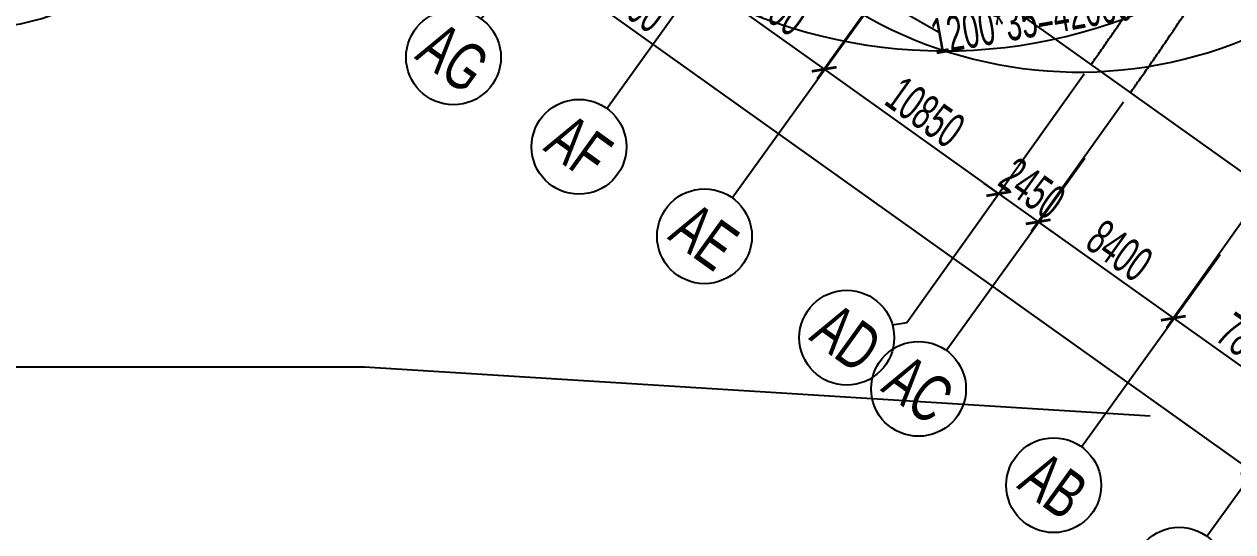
# Model space of a CAD drawing. Extents: x 1962160 to 37842216, y -162679 to 2997677.
# Drawn here: x 37663853 to 37725001, y 2658923 to 2684624 of the extents above; entities that cross this region are included whole.
import ezdxf
from ezdxf.enums import TextEntityAlignment as Align

# ---------------------------------------------------------------- set-up
doc = ezdxf.new("R2010")
doc.units = 0
doc.header["$LTSCALE"] = 1000
for name, pattern in [('CENTER', [2, 1.25, -0.25, 0.25, -0.25]), ('CENTER2', [28.575, 19.05, -3.175, 3.175, -3.175]), ('HIDDEN', [0.375, 0.25, -0.125])]:
    doc.linetypes.add(name, pattern=pattern)
doc.layers.get('0').update_dxf_attribs({"color": 8})
doc.layers.get('Defpoints').update_dxf_attribs({"color": 8})
for name, color, linetype in [('#标注', 8, 'Continuous'), ('#虚线', 8, 'HIDDEN'), ('#轴线', 8, 'CENTER2'), ('A-FLOR', 8, 'Continuous'), ('A-GRID', 8, 'CENTER'), ('DIM', 8, 'Continuous'), ('G-ACCS', 8, 'Continuous')]:
    doc.layers.add(name, color=color, linetype=linetype)
doc.styles.add('#文字', font='jrs.shx', dxfattribs={"width": 0.7, "bigfont": 'hztxt.shx'})
doc.styles.add('JHZX', font='jrs.shx', dxfattribs={"width": 0.6, "bigfont": 'jhz.shx'})
doc.dimstyles.new('JZBZ-600', dxfattribs={"dimscale": 600, "dimtxt": 3, "dimasz": 1.5, "dimexe": 1, "dimexo": 1, "dimgap": 0.5, "dimtad": 1, "dimdec": 0, "dimdsep": 46, "dimtxsty": 'JHZX', "dimblk1": 'ARCHTICK', "dimblk2": 'ARCHTICK', "dimsah": 1, "dimcen": 0, "dimclrd": 1, "dimclre": 1, "dimclrt": 2, "dimadec": 1, "dimazin": 2, "dimtfac": 1, "dimtdec": 0, "dimtix": 1, "dimtmove": 0, "dimatfit": 3, "dimfxl": 1, "dimtolj": 1, "dimlwd": -1, "dimlwe": -1, "dimarcsym": 1})

# ---------------------------------------------------------------- blocks, each defined once
blk = doc.blocks.new('总体道路0521')
at = {"layer": 'G-ACCS'}
blk.add_lwpolyline([(35648010.283, 2918592.323), (35648010.283, 2918584.723), (35648020.283, 2918584.723, 0.414214), (35648031.683, 2918596.123), (35648031.683, 2918599.809), (35648024.083, 2918599.809), (35648024.083, 2918596.123, -0.414214), (35648020.283, 2918592.323)], format="xyb", close=True, dxfattribs=at)
blk.add_lwpolyline([(35648079.674, 2918565.08), (35648039.923, 2918567.563), (35647990.511, 2918567.564)], dxfattribs=at)
blk.add_arc((35648076.071, 2918604.496), 22, 234.49983, 340.14071, dxfattribs=at)
blk = doc.blocks.new('A$C06ac024f')
at = {"xscale": 1000, "yscale": 1000, "zscale": 1000}
blk.add_blockref('总体道路0521', (-35647972511, -2918657177), dxfattribs=at)
blk = doc.blocks.new('_ARCHTICK')
at = {"const_width": 0.15}
blk.add_lwpolyline([(-0.5, -0.5), (0.5, 0.5)], dxfattribs=at)
blk = doc.blocks.new('*D157')
at = {"layer": '#标注', "color": 1, "transparency": 16777216}
for p, q in [((36893249, 2837567), (36888586, 2831029)), ((36899599, 2833038), (36894936, 2826499)), ((36888934, 2831517), (36895284, 2826988))]:
    blk.add_line(p, q, dxfattribs=at)
at = {"layer": 'Defpoints', "color": 0, "transparency": 16777216}
for p in [(36893598, 2838056), (36899948, 2833526), (36895284, 2826988)]:
    blk.add_point(p, dxfattribs=at)
at = {"layer": '#标注', "color": 1, "transparency": 16777216, "xscale": 900, "yscale": 900, "zscale": 900}
for p, rotation in [((36888934, 2831517), 144.4999999999953), ((36895284, 2826988), 324.4999999999953)]:
    blk.add_blockref('_ARCHTICK', p, dxfattribs=dict(at, rotation=rotation))
at = {"layer": '#标注', "color": 2, "transparency": 16777216, "insert": (36892806, 2830229), "char_height": 1800, "attachment_point": 5, "rotation": 324.5, "style": 'JHZX'}
blk.add_mtext('\\A1;7800', dxfattribs=at)
blk = doc.blocks.new('*D158')
at = {"layer": '#标注', "color": 1, "transparency": 16777216}
for p, q in [((36886411, 2842445), (36881747, 2835907)), ((36893249, 2837567), (36888586, 2831029)), ((36882095, 2836395), (36888934, 2831517))]:
    blk.add_line(p, q, dxfattribs=at)
at = {"layer": 'Defpoints', "color": 0, "transparency": 16777216}
for p in [(36886759, 2842934), (36893598, 2838056), (36888934, 2831517)]:
    blk.add_point(p, dxfattribs=at)
at = {"layer": '#标注', "color": 1, "transparency": 16777216, "xscale": 900, "yscale": 900, "zscale": 900}
for p, rotation in [((36882095, 2836395), 144.4999999999997), ((36888934, 2831517), 324.4999999999997)]:
    blk.add_blockref('_ARCHTICK', p, dxfattribs=dict(at, rotation=rotation))
at = {"layer": '#标注', "color": 2, "transparency": 16777216, "insert": (36886211, 2834933), "char_height": 1800, "attachment_point": 5, "rotation": 324.5, "style": 'JHZX'}
blk.add_mtext('\\A1;8400', dxfattribs=at)
blk = doc.blocks.new('*D159')
at = {"layer": '#标注', "color": 1, "transparency": 16777216}
for p, q in [((36888761, 2856209), (36877936, 2862459)), ((36882278, 2846131), (36872102, 2853390))]:
    blk.add_line(p, q, dxfattribs=at)
blk.add_arc((36780603, 2918661), 112993, 324.49751, 329.99686, dxfattribs=at)
at = {"layer": 'Defpoints', "color": 0, "transparency": 16777216}
for p in [(36780603, 2918661), (36874642, 2856018), (36889281, 2855909), (36882766, 2845783)]:
    blk.add_point(p, dxfattribs=at)
at = {"layer": '#标注', "color": 1, "transparency": 16777216, "xscale": 900, "yscale": 900, "zscale": 900}
for p, rotation in [((36878456, 2862159), 59.99686360393037), ((36872590, 2853042), 234.4975139136738)]:
    blk.add_blockref('_ARCHTICK', p, dxfattribs=dict(at, rotation=rotation))
at = {"layer": '#标注', "color": 2, "transparency": 16777216, "insert": (36874623, 2858179), "char_height": 1800, "attachment_point": 5, "rotation": 57.24719, "style": 'JHZX'}
blk.add_mtext('\\A1;5.5°', dxfattribs=at)
blk = doc.blocks.new('*D230')
at = {"layer": '#标注', "color": 1, "transparency": 16777216}
for p, q in [((36834959, 2879145), (36827972, 2869351)), ((36828320, 2869839), (36892961, 2823731)), ((36899599, 2833038), (36892613, 2823243))]:
    blk.add_line(p, q, dxfattribs=at)
at = {"layer": 'Defpoints', "color": 0, "transparency": 16777216}
for p in [(36835307, 2879634), (36899948, 2833526), (36892961, 2823731)]:
    blk.add_point(p, dxfattribs=at)
at = {"layer": '#标注', "color": 1, "transparency": 16777216, "xscale": 900, "yscale": 900, "zscale": 900}
for p, rotation in [((36828320, 2869839), 144.5), ((36892961, 2823731), 324.4999999999999)]:
    blk.add_blockref('_ARCHTICK', p, dxfattribs=dict(at, rotation=rotation))
at = {"layer": '#标注', "color": 2, "transparency": 16777216, "insert": (36861338, 2847762), "char_height": 1800, "attachment_point": 5, "rotation": 324.5, "style": 'JHZX'}
blk.add_mtext('\\A1;79400', dxfattribs=at)
blk = doc.blocks.new('*D85')
at = {"layer": '#标注', "color": 1, "transparency": 16777216}
for p, q in [((36884416, 2843868), (36879752, 2837329)), ((36886411, 2842445), (36881747, 2835907)), ((36880101, 2837818), (36879368, 2838340)), ((36880101, 2837818), (36882095, 2836395)), ((36882095, 2836395), (36882828, 2835872))]:
    blk.add_line(p, q, dxfattribs=at)
at = {"layer": 'Defpoints', "color": 0, "transparency": 16777216}
for p in [(36884765, 2844356), (36886759, 2842934), (36882095, 2836395)]:
    blk.add_point(p, dxfattribs=at)
at = {"layer": '#标注', "color": 1, "transparency": 16777216, "xscale": 900, "yscale": 900, "zscale": 900}
for p, rotation in [((36880101, 2837818), 324.4999999999895), ((36882095, 2836395), 144.4999999999895)]:
    blk.add_blockref('_ARCHTICK', p, dxfattribs=dict(at, rotation=rotation))
at = {"layer": '#标注', "color": 2, "transparency": 16777216, "insert": (36881795, 2838083), "char_height": 1800, "attachment_point": 5, "rotation": 324.5, "style": 'JHZX'}
blk.add_mtext('\\A1;2450', dxfattribs=at)
blk = doc.blocks.new('*D86')
at = {"layer": '#标注', "color": 1, "transparency": 16777216}
for p, q in [((36875583, 2850168), (36870919, 2843630)), ((36871268, 2844118), (36880101, 2837818)), ((36884416, 2843868), (36879752, 2837329))]:
    blk.add_line(p, q, dxfattribs=at)
at = {"layer": 'Defpoints', "color": 0, "transparency": 16777216}
for p in [(36875931, 2850657), (36884765, 2844356), (36880101, 2837818)]:
    blk.add_point(p, dxfattribs=at)
at = {"layer": '#标注', "color": 1, "transparency": 16777216, "xscale": 900, "yscale": 900, "zscale": 900}
for p, rotation in [((36871268, 2844118), 144.5000000000014), ((36880101, 2837818), 324.5000000000014)]:
    blk.add_blockref('_ARCHTICK', p, dxfattribs=dict(at, rotation=rotation))
at = {"layer": '#标注', "color": 2, "transparency": 16777216, "insert": (36876381, 2841945), "char_height": 1800, "attachment_point": 5, "rotation": 324.5, "style": 'JHZX'}
blk.add_mtext('\\A1;10850', dxfattribs=at)
blk = doc.blocks.new('*D87')
at = {"layer": '#标注', "color": 1, "transparency": 16777216}
for p, q in [((36869233, 2854698), (36864569, 2848159)), ((36875583, 2850168), (36870919, 2843630)), ((36864918, 2848648), (36871268, 2844118))]:
    blk.add_line(p, q, dxfattribs=at)
at = {"layer": 'Defpoints', "color": 0, "transparency": 16777216}
for p in [(36869581, 2855186), (36875931, 2850657), (36871268, 2844118)]:
    blk.add_point(p, dxfattribs=at)
at = {"layer": '#标注', "color": 1, "transparency": 16777216, "xscale": 900, "yscale": 900, "zscale": 900}
for p, rotation in [((36864918, 2848648), 144.5000000000036), ((36871268, 2844118), 324.5000000000036)]:
    blk.add_blockref('_ARCHTICK', p, dxfattribs=dict(at, rotation=rotation))
at = {"layer": '#标注', "color": 2, "transparency": 16777216, "insert": (36868789, 2847360), "char_height": 1800, "attachment_point": 5, "rotation": 324.5, "style": 'JHZX'}
blk.add_mtext('\\A1;7800', dxfattribs=at)
blk = doc.blocks.new('*D111')
at = {"layer": '#标注', "color": 1, "transparency": 16777216}
for p, q in [((36874862, 3000599), (36862409, 2989774)), ((36882278, 2846131), (36868846, 2855713))]:
    blk.add_line(p, q, dxfattribs=at)
blk.add_arc((36780603, 2918661), 108993, 324.49751, 41, dxfattribs=at)
at = {"layer": 'Defpoints', "color": 0, "transparency": 16777216}
for p in [(36875315, 3000993), (36780603, 2918661), (36887941, 2899732), (36882766, 2845783)]:
    blk.add_point(p, dxfattribs=at)
at = {"layer": '#标注', "color": 1, "transparency": 16777216, "xscale": 900, "yscale": 900, "zscale": 900}
for p, rotation in [((36862862, 2990168), 130.999999999991), ((36869334, 2855365), 234.4975139136607)]:
    blk.add_blockref('_ARCHTICK', p, dxfattribs=dict(at, rotation=rotation))
at = {"layer": '#标注', "color": 2, "transparency": 16777216, "insert": (36890670, 2923946), "char_height": 1800, "attachment_point": 5, "rotation": 272.74876, "style": 'JHZX'}
blk.add_mtext('\\A1;76.5°', dxfattribs=at)
blk = doc.blocks.new('*U247')
blk.add_line((0, -20), (0, 0))
blk.add_circle((0, -24), 4)
at = {"style": 'JHZX', "width": 0.75}
blk.add_attdef('AXES', text='', height=4, dxfattribs=at).set_placement((0, -24), align=Align.MIDDLE_CENTER)
blk = doc.blocks.new('*U15')
blk.add_line((0, -20), (0, -20))
blk.add_circle((0, -24), 4)
at = {"style": 'JHZX', "width": 0.75}
blk.add_attdef('AXES', text='', height=4, dxfattribs=at).set_placement((0, -24), align=Align.MIDDLE_CENTER)
blk = doc.blocks.new('DOTE-11')
at = {"layer": '#虚线', "ltscale": 20}
blk.add_line((36853249, 2859738), (36877865, 2845526), dxfattribs=at)
at = {"layer": '#轴线'}
blk.add_line((36833272, 2881086), (36899948, 2833526), dxfattribs=at)
for radius, end in [(146600, 183.99981), (138800, 210.18842), (130400, 210.32938), (127950, 210.37401)]:
    blk.add_arc((36780599, 2918657), radius, 324.5, end, dxfattribs=at)
blk = doc.blocks.new('ZW-5001')
at = {"layer": '#标注'}
blk.add_lwpolyline([(36874719.4, 2831181.8), (36875455.2, 2831304.9), (36883043.2, 2841943)], dxfattribs=at)
ref = blk.add_blockref('*U247', (36854578, 2860936.2), dxfattribs=dict(at, xscale=600.0000000000001, yscale=600.0000000000001, rotation=324.2456737399116))
ref.add_attrib('AXES', 'AH', dxfattribs={"layer": '0', "height": 2400, "rotation": 324.245674, "style": '#文字', "width": 0.7}).set_placement((36846163.9, 2849250.2), align=Align.MIDDLE_CENTER)
ref = blk.add_blockref('*U247', (36860928.1, 2856406.7), dxfattribs=dict(at, xscale=600.0000000000001, yscale=600.0000000000001, rotation=324.2456737399116))
ref.add_attrib('AXES', 'AG', dxfattribs={"layer": '0', "height": 2400, "rotation": 324.245674, "style": '#文字', "width": 0.7}).set_placement((36852514, 2844720.7), align=Align.MIDDLE_CENTER)
ref = blk.add_blockref('*U247', (36867278.2, 2851877.3), dxfattribs=dict(at, xscale=600.0000000000001, yscale=600.0000000000001, rotation=324.2456737399116))
ref.add_attrib('AXES', 'AF', dxfattribs={"layer": '0', "height": 2400, "rotation": 324.245674, "style": '#文字', "width": 0.7}).set_placement((36858864.1, 2840191.2), align=Align.MIDDLE_CENTER)
ref = blk.add_blockref('*U247', (36873628.3, 2847347.8), dxfattribs=dict(at, xscale=600.0000000000001, yscale=600.0000000000001, rotation=324.2456737399116))
ref.add_attrib('AXES', 'AE', dxfattribs={"layer": '0', "height": 2400, "rotation": 324.245674, "style": '#文字', "width": 0.7}).set_placement((36865214.2, 2835661.7), align=Align.MIDDLE_CENTER)
ref = blk.add_blockref('*U247', (36884456, 2839624.4), dxfattribs=dict(at, xscale=600.0000000000001, yscale=600.0000000000001, rotation=324.2456737399116))
ref.add_attrib('AXES', 'AC', dxfattribs={"layer": '0', "height": 2400, "rotation": 324.245674, "style": '#文字', "width": 0.7}).set_placement((36876041.9, 2827938.4), align=Align.MIDDLE_CENTER)
ref = blk.add_blockref('*U247', (36891294.6, 2834746.5), dxfattribs=dict(at, xscale=600.0000000000001, yscale=600.0000000000001, rotation=324.2456737399116))
ref.add_attrib('AXES', 'AB', dxfattribs={"layer": '0', "height": 2400, "rotation": 324.245674, "style": '#文字', "width": 0.7}).set_placement((36882880.5, 2823060.5), align=Align.MIDDLE_CENTER)
ref = blk.add_blockref('*U15', (36880824, 2842215.1), dxfattribs=dict(at, xscale=600.0000000000001, yscale=600.0000000000001, zscale=600.0000000000001, rotation=324.2456737399116))
ref.add_attrib('AXES', 'AD', dxfattribs={"layer": '0', "height": 2400, "rotation": 324.245674, "style": '#文字', "width": 0.7}).set_placement((36872409.9, 2830529.1), align=Align.MIDDLE_CENTER)
ref = blk.add_blockref('*U247', (36897644.7, 2830217), dxfattribs=dict(at, xscale=600.0000000000001, yscale=600.0000000000001, rotation=324.2456737399116))
ref.add_attrib('AXES', 'AA', dxfattribs={"layer": '0', "height": 2400, "rotation": 324.245674, "style": '#文字', "width": 0.7}).set_placement((36889230.6, 2818531), align=Align.MIDDLE_CENTER)
for base, p2, picture, middle in [((36887940.5, 2899731.8), (36875314.6, 3000992.6), '*D111', (36890670.1, 2923946)), ((36874642.3, 2856017.9), (36889280.5, 2855908.8), '*D159', (36874623.1, 2858179.4))]:
    dim = blk.add_angular_dim_3p(base=base, center=(36780603.5, 2918661.5), p1=(36882766.5, 2845782.6), p2=p2, dimstyle='JZBZ-600', dxfattribs=at)
    dim.commit()
    dim.dimension.update_dxf_attribs({"geometry": picture, "text_midpoint": middle})
for p1, p2, distance, picture, middle in [((36835307.1, 2879633.9), (36899947.9, 2833526.1), -12031.3, '*D230', (36861337.7, 2847762.1)), ((36869581.3, 2855186.3), (36875931.4, 2850656.9), -8031.3, '*D87', (36868789.4, 2847360.1)), ((36875931.4, 2850656.9), (36884764.6, 2844356.2), -8031.3, '*D86', (36876381.1, 2841945.1)), ((36884764.6, 2844356.2), (36886759.2, 2842933.5), -8031.3, '*D85', (36881794.9, 2838083.4)), ((36886759.2, 2842933.5), (36893597.8, 2838055.6), -8031.3, '*D158', (36886211.5, 2834933.1)), ((36893597.8, 2838055.6), (36899947.9, 2833526.1), -8031.3, '*D157', (36892805.8, 2830229.4))]:
    dim = blk.add_aligned_dim(p1=p1, p2=p2, distance=distance, dimstyle='JZBZ-600', dxfattribs=at)
    dim.commit()
    dim.dimension.update_dxf_attribs({"geometry": picture, "text_midpoint": middle})
blk = doc.blocks.new('FDGFH')
at = {"layer": 'A-FLOR'}
blk.add_blockref('ZW-5001', (-36780599, -2918657), dxfattribs=at)
at = {"layer": 'A-GRID'}
blk.add_blockref('DOTE-11', (-36780599, -2918657), dxfattribs=at)

msp = doc.modelspace()

# ---------------------------------------------------------------- linework, layer by layer
at = {"layer": '#标注', "ltscale": 10}
msp.add_arc((37710410.8, 2709435.1), 26166.2, 225.767297, 334.509322, dxfattribs=at)

# ---------------------------------------------------------------- block references
at = {"layer": 'DIM', "ltscale": 10}
msp.add_blockref('A$C06ac024f', (37613657.1, 2756879.8), dxfattribs=at)
at = {"layer": 'DIM'}
msp.add_blockref('FDGFH', (37613657.1, 2756879.8), dxfattribs=at)

# ---------------------------------------------------------------- texts
at = {"layer": '#标注', "ltscale": 10, "insert": (37714805.5, 2684858.7), "char_height": 1800, "attachment_point": 5, "rotation": 10.13831, "style": 'JHZX'}
msp.add_mtext('\\A1;1200*35=42000', dxfattribs=at)

doc.saveas('drawing.dxf')
